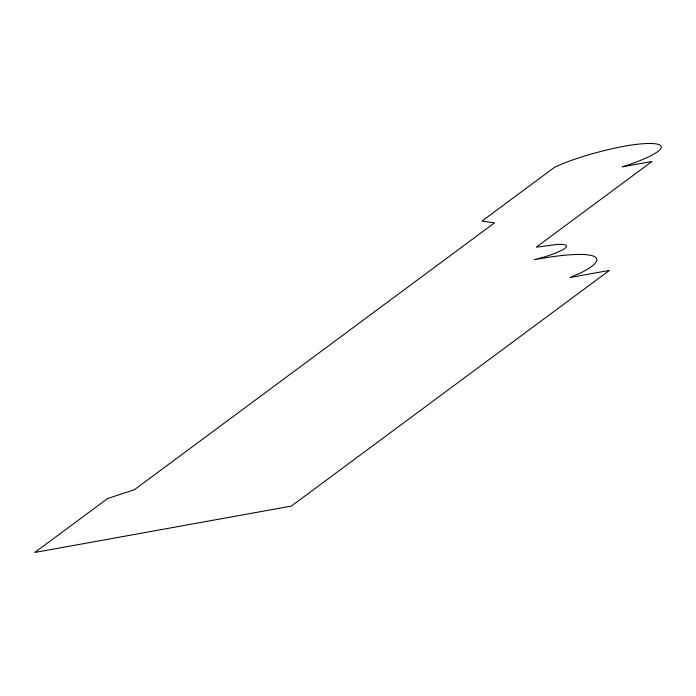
<?xml version="1.0" encoding="UTF-8"?>
<svg xmlns="http://www.w3.org/2000/svg" width="696" height="696" viewBox="0 0 696 696"><rect width="100%" height="100%" fill="white"/><g stroke="black" fill="none" stroke-linecap="round" stroke-linejoin="round"><path stroke-width="1.04" d="M107.515 498.588L34.8 552.467L291.363 506.088L609.409 270.405L569.937 277.539L581.552 272.519A92.142 15.686 -14.3 0 0 550.675 256.963L534.363 259.678L544.194 256.963A31.346 5.333 -14.3 0 0 565.752 247.55A31.346 5.333 -14.3 0 0 556.06 244.583L536.312 247.176L651.969 161.472L622.363 166.822A61.909 10.536 -14.3 0 0 661.2 147.7A61.909 10.536 -14.3 0 0 628.906 145.394A65.267 11.11 -14.3 0 0 554.729 167.188L482.015 221.067L494.525 222.85L134.476 489.662L107.515 498.588"/></g></svg>
